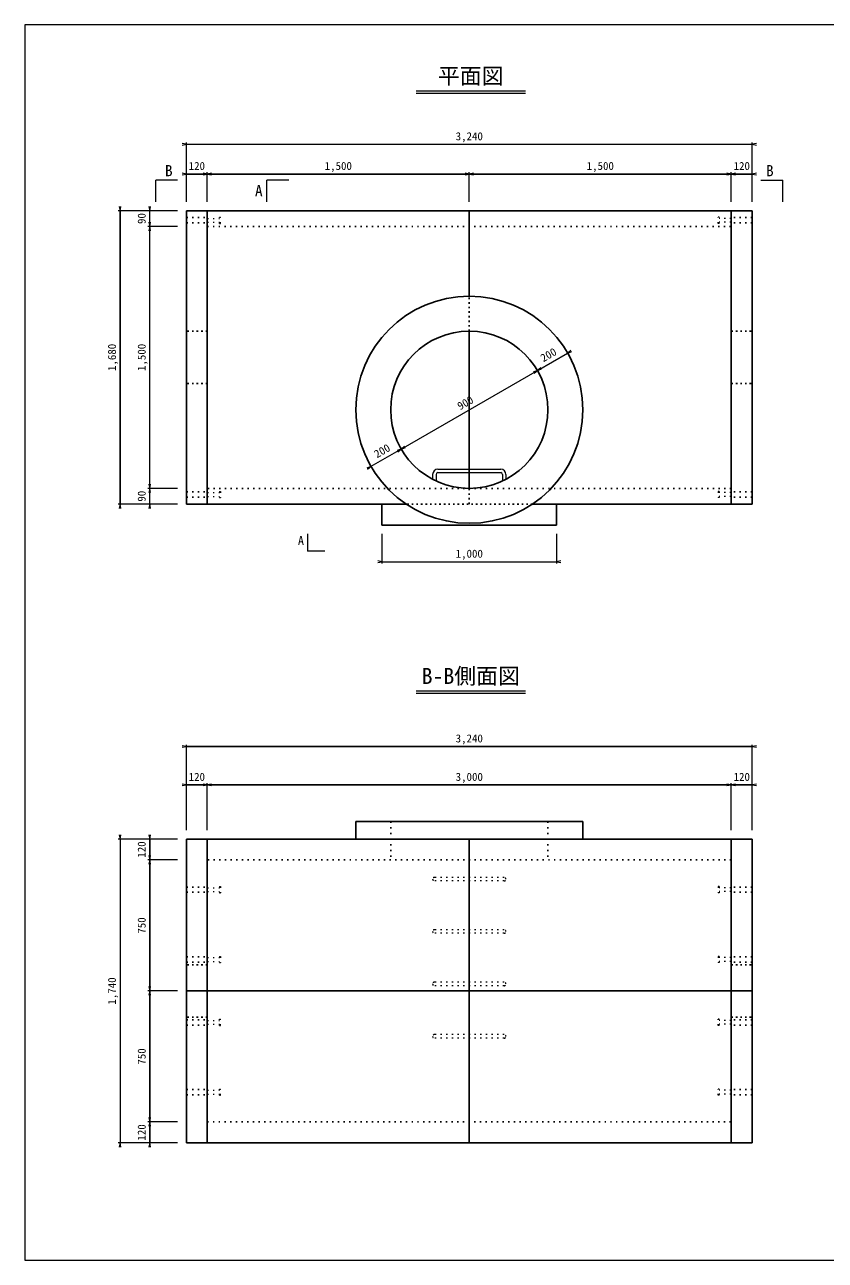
# Model space of a CAD drawing. Units: millimetres at full size. Extents: x -4900 to 5056, y -3538 to 3538.
# Drawn here: x -4900 to -316, y -3538 to 3538 of the extents above; entities that cross this region are included whole.
import ezdxf
from ezdxf.enums import TextEntityAlignment as Align

# ---------------------------------------------------------------- set-up
doc = ezdxf.new("R2010")
doc.units = ezdxf.units.MM
doc.header["$LTSCALE"] = 25
doc.linetypes.add('USER2', pattern=[1.05, 0.35, -0.7])
doc.linetypes.add('USER5', pattern=[1.3, 0.3, -1])
for name, color, linetype, lineweight in [('0-1_ﾚｲﾔ2', 5, 'Continuous', 25), ('0-3_ﾚｲﾔ4', 6, 'USER5', 13), ('0-C_ﾚｲﾔ13', 3, 'Continuous', 13), ('0-E_寸法', 3, 'Continuous', 13)]:
    doc.layers.add(name, color=color, linetype=linetype, lineweight=lineweight)
doc.styles.add('ＭＳ ゴシック', font='')
doc.styles.get('ＭＳ ゴシック').set_extended_font_data('MS Gothic')

# ---------------------------------------------------------------- blocks, each defined once
blk = doc.blocks.new('open_arrow')
at = {"color": 0, "linetype": 'Continuous', "lineweight": -2}
blk.add_lwpolyline([(7.5, 1.25), (0, 0), (7.5, -1.25)], dxfattribs=at)

msp = doc.modelspace()

# ---------------------------------------------------------------- linework, layer by layer
at = {"layer": '0-1_ﾚｲﾔ2'}
for p, q in [((-3974.41, 792.66), (-3974.41, 2472.66)), ((-3974.41, 2472.66), (-734.41, 2472.66)), ((-3854.41, 792.66), (-3854.41, 2472.66)), ((-2354.41, 1982.66), (-2354.41, 2472.66)), ((-854.41, 2472.66), (-854.41, 792.66)), ((-734.41, 2472.66), (-734.41, 792.66)), ((-2354.41, 1782.66), (-2354.41, 882.66)), ((-2716.21, 792.66), (-3974.41, 792.66)), ((-2854.41, 672.66), (-2854.41, 792.66)), ((-734.41, 792.66), (-1992.61, 792.66)), ((-1854.41, 672.66), (-1854.41, 792.66)), ((-2854.41, 672.66), (-1854.41, 672.66)), ((-1704.41, -1025.25), (-3004.41, -1025.25)), ((-3004.41, -1025.25), (-3004.41, -1125.25)), ((-1704.41, -1025.25), (-1704.41, -1125.25)), ((-3974.41, -1125.25), (-3974.41, -2865.25)), ((-734.41, -1125.25), (-3974.41, -1125.25)), ((-3854.41, -1125.25), (-3854.41, -2865.25)), ((-2354.41, -1125.25), (-2354.41, -2865.25)), ((-854.41, -2865.25), (-854.41, -1125.25)), ((-734.41, -2865.25), (-734.41, -1125.25)), ((-734.41, -1995.25), (-3974.41, -1995.25)), ((-3974.41, -2865.25), (-734.41, -2865.25))]:
    msp.add_line(p, q, dxfattribs=at)
at = {"layer": '0-1_ﾚｲﾔ2', "linetype": 'USER5'}
for p, q in [((-3974.41, 2432.66), (-3854.41, 2432.66)), ((-734.41, 2432.66), (-854.41, 2432.66)), ((-3974.41, 2402.66), (-3854.41, 2402.66)), ((-3854.41, 2382.66), (-854.41, 2382.66)), ((-734.41, 2402.66), (-854.41, 2402.66)), ((-3974.41, 862.66), (-3854.41, 862.66)), ((-854.41, 882.66), (-3854.41, 882.66)), ((-734.41, 862.66), (-854.41, 862.66)), ((-3974.41, 832.66), (-3854.41, 832.66)), ((-734.41, 832.66), (-854.41, 832.66)), ((-2804.41, -1025.25), (-2804.41, -1245.25)), ((-1904.41, -1025.25), (-1904.41, -1245.25)), ((-854.41, -1245.25), (-3854.41, -1245.25)), ((-3974.41, -1400.25), (-3854.41, -1400.25)), ((-734.41, -1400.25), (-854.41, -1400.25)), ((-3974.41, -1430.25), (-3854.41, -1430.25)), ((-734.41, -1430.25), (-854.41, -1430.25)), ((-3974.41, -1800.25), (-3854.41, -1800.25)), ((-3974.41, -1830.25), (-3854.41, -1830.25)), ((-734.41, -1800.25), (-854.41, -1800.25)), ((-734.41, -1830.25), (-854.41, -1830.25)), ((-3974.41, -2160.25), (-3854.41, -2160.25)), ((-3974.41, -2190.25), (-3854.41, -2190.25)), ((-734.41, -2160.25), (-854.41, -2160.25)), ((-734.41, -2190.25), (-854.41, -2190.25)), ((-3974.41, -2560.25), (-3854.41, -2560.25)), ((-3974.41, -2590.25), (-3854.41, -2590.25)), ((-734.41, -2560.25), (-854.41, -2560.25)), ((-734.41, -2590.25), (-854.41, -2590.25)), ((-3854.41, -2745.25), (-854.41, -2745.25))]:
    msp.add_line(p, q, dxfattribs=at)
at = {"layer": '0-1_ﾚｲﾔ2', "linetype": 'USER2'}
for p, q in [((-2354.4, 1782.66), (-2354.39, 1982.66)), ((-3854.41, 1782.66), (-3974.41, 1782.66)), ((-854.41, 1782.66), (-734.41, 1782.66)), ((-3854.41, 1482.66), (-3974.41, 1482.66)), ((-854.41, 1482.66), (-734.41, 1482.66)), ((-2354.41, 792.66), (-2354.41, 882.66)), ((-1992.61, 792.66), (-2716.21, 792.66)), ((-3854.41, -1845.25), (-3974.41, -1845.25)), ((-854.41, -1845.25), (-734.41, -1845.25)), ((-3854.41, -2145.25), (-3974.41, -2145.25)), ((-854.41, -2145.25), (-734.41, -2145.25))]:
    msp.add_line(p, q, dxfattribs=at)
at = {"layer": '0-1_ﾚｲﾔ2'}
for radius in [650, 450]:
    msp.add_circle((-2354.41, 1332.66), radius, dxfattribs=at)
at = {"layer": '0-3_ﾚｲﾔ4'}
for p, q in [((-3854.41, 2428.66), (-3784.41, 2428.66)), ((-3854.41, 2406.66), (-3784.41, 2406.66)), ((-3784.41, 2400.16), (-3784.41, 2435.16)), ((-3784.41, 2435.16), (-3779.41, 2435.16)), ((-3779.41, 2400.16), (-3779.41, 2435.16)), ((-929.41, 2400.16), (-929.41, 2435.16)), ((-924.41, 2435.16), (-929.41, 2435.16)), ((-924.41, 2400.16), (-924.41, 2435.16)), ((-854.41, 2428.66), (-924.41, 2428.66)), ((-854.41, 2406.66), (-924.41, 2406.66)), ((-3784.41, 2400.16), (-3779.41, 2400.16)), ((-924.41, 2400.16), (-929.41, 2400.16)), ((-3854.41, 858.66), (-3784.41, 858.66)), ((-3784.41, 865.16), (-3784.41, 830.16)), ((-3784.41, 865.16), (-3779.41, 865.16)), ((-3779.41, 865.16), (-3779.41, 830.16)), ((-929.41, 865.16), (-929.41, 830.16)), ((-924.41, 865.16), (-929.41, 865.16)), ((-924.41, 865.16), (-924.41, 830.16)), ((-854.41, 858.66), (-924.41, 858.66)), ((-3854.41, 836.66), (-3784.41, 836.66)), ((-3784.41, 830.16), (-3779.41, 830.16)), ((-924.41, 830.16), (-929.41, 830.16)), ((-854.41, 836.66), (-924.41, 836.66)), ((-3854.41, -1404.25), (-3784.41, -1404.25)), ((-3784.41, -1397.75), (-3784.41, -1432.75)), ((-3784.41, -1397.75), (-3779.41, -1397.75)), ((-3779.41, -1397.75), (-3779.41, -1432.75)), ((-2154.41, -1345.25), (-2554.41, -1345.25)), ((-2154.41, -1365.25), (-2554.41, -1365.25)), ((-929.41, -1397.75), (-929.41, -1432.75)), ((-924.41, -1397.75), (-929.41, -1397.75)), ((-924.41, -1397.75), (-924.41, -1432.75)), ((-854.41, -1404.25), (-924.41, -1404.25)), ((-3854.41, -1426.25), (-3784.41, -1426.25)), ((-3784.41, -1432.75), (-3779.41, -1432.75)), ((-924.41, -1432.75), (-929.41, -1432.75)), ((-854.41, -1426.25), (-924.41, -1426.25)), ((-2154.41, -1645.25), (-2554.41, -1645.25)), ((-2154.41, -1665.25), (-2554.41, -1665.25)), ((-3854.41, -1804.25), (-3784.41, -1804.25)), ((-3854.41, -1826.25), (-3784.41, -1826.25)), ((-3784.41, -1797.75), (-3784.41, -1832.75)), ((-3784.41, -1797.75), (-3779.41, -1797.75)), ((-3784.41, -1832.75), (-3779.41, -1832.75)), ((-3779.41, -1797.75), (-3779.41, -1832.75)), ((-929.41, -1797.75), (-929.41, -1832.75)), ((-924.41, -1797.75), (-929.41, -1797.75)), ((-924.41, -1832.75), (-929.41, -1832.75)), ((-924.41, -1797.75), (-924.41, -1832.75)), ((-854.41, -1804.25), (-924.41, -1804.25)), ((-854.41, -1826.25), (-924.41, -1826.25)), ((-2154.41, -1945.25), (-2554.41, -1945.25)), ((-2154.41, -1965.25), (-2554.41, -1965.25)), ((-3854.41, -2164.25), (-3784.41, -2164.25)), ((-3854.41, -2186.25), (-3784.41, -2186.25)), ((-3784.41, -2192.75), (-3784.41, -2157.75)), ((-3784.41, -2157.75), (-3779.41, -2157.75)), ((-3784.41, -2192.75), (-3779.41, -2192.75)), ((-3779.41, -2192.75), (-3779.41, -2157.75)), ((-929.41, -2192.75), (-929.41, -2157.75)), ((-924.41, -2157.75), (-929.41, -2157.75)), ((-924.41, -2192.75), (-929.41, -2192.75)), ((-924.41, -2192.75), (-924.41, -2157.75)), ((-854.41, -2164.25), (-924.41, -2164.25)), ((-854.41, -2186.25), (-924.41, -2186.25)), ((-2154.41, -2245.25), (-2554.41, -2245.25)), ((-2154.41, -2265.25), (-2554.41, -2265.25)), ((-3854.41, -2564.25), (-3784.41, -2564.25)), ((-3854.41, -2586.25), (-3784.41, -2586.25)), ((-3784.41, -2592.75), (-3784.41, -2557.75)), ((-3784.41, -2557.75), (-3779.41, -2557.75)), ((-3784.41, -2592.75), (-3779.41, -2592.75)), ((-3779.41, -2592.75), (-3779.41, -2557.75)), ((-929.41, -2592.75), (-929.41, -2557.75)), ((-924.41, -2557.75), (-929.41, -2557.75)), ((-924.41, -2592.75), (-929.41, -2592.75)), ((-924.41, -2592.75), (-924.41, -2557.75)), ((-854.41, -2564.25), (-924.41, -2564.25)), ((-854.41, -2586.25), (-924.41, -2586.25))]:
    msp.add_line(p, q, dxfattribs=at)
at = {"layer": '0-3_ﾚｲﾔ4', "linetype": 'Continuous'}
for p, q in [((-2534.41, 992.66), (-2174.41, 992.66)), ((-2564.41, 962.66), (-2564.41, 934.66)), ((-2544.41, 962.66), (-2544.41, 924.74)), ((-2534.41, 972.66), (-2174.41, 972.66)), ((-2164.41, 962.66), (-2164.41, 924.74)), ((-2144.41, 962.66), (-2144.41, 934.66))]:
    msp.add_line(p, q, dxfattribs=at)
for centre, radius, start, end in [((-2534.41, 962.66), 30, 90, 180), ((-2174.41, 962.66), 30, 0, 90), ((-2534.41, 962.66), 10, 90, 180), ((-2174.41, 962.66), 10, 0, 90)]:
    msp.add_arc(centre, radius, start, end, dxfattribs=at)
at = {"layer": '0-3_ﾚｲﾔ4'}
for centre, start, end in [((-2554.41, -1355.25), 90, 180), ((-2554.41, -1355.25), 180, 270), ((-2154.41, -1355.25), 0, 90), ((-2154.41, -1355.25), 270, 0), ((-2554.41, -1655.25), 90, 180), ((-2554.41, -1655.25), 180, 270), ((-2154.41, -1655.25), 0, 90), ((-2154.41, -1655.25), 270, 0), ((-2554.41, -1955.25), 90, 180), ((-2554.41, -1955.25), 180, 270), ((-2154.41, -1955.25), 0, 90), ((-2154.41, -1955.25), 270, 0), ((-2554.41, -2255.25), 90, 180), ((-2554.41, -2255.25), 180, 270), ((-2154.41, -2255.25), 0, 90), ((-2154.41, -2255.25), 270, 0)]:
    msp.add_arc(centre, 10, start, end, dxfattribs=at)
at = {"layer": '0-C_ﾚｲﾔ13'}
for p, q in [((-2658.55, 3157.96), (-2033.55, 3157.96)), ((-2658.55, 3145.46), (-2033.55, 3145.46)), ((-3974.41, 2522.66), (-3974.41, 2862.66)), ((-3974.41, 2852.66), (-734.41, 2852.66)), ((-734.41, 2522.66), (-734.41, 2862.66)), ((-3854.41, 2522.66), (-3854.41, 2692.66)), ((-2354.41, 2522.66), (-2354.41, 2692.66)), ((-854.41, 2522.66), (-854.41, 2692.66)), ((-4024.41, 2647.66), (-4149.41, 2647.66)), ((-3974.41, 2682.66), (-734.41, 2682.66)), ((-3512.99, 2522.66), (-3512.99, 2647.66)), ((-684.41, 2647.66), (-559.41, 2647.66)), ((-4024.41, 2472.66), (-4364.41, 2472.66)), ((-4354.41, 792.66), (-4354.41, 2472.66)), ((-4184.41, 792.66), (-4184.41, 2472.66)), ((-4024.41, 2382.66), (-4194.41, 2382.66)), ((-4024.41, 882.66), (-4194.41, 882.66)), ((-4024.41, 792.66), (-4364.41, 792.66)), ((-3281.01, 622.66), (-3281.01, 522.66)), ((-2854.41, 622.66), (-2854.41, 452.66)), ((-1854.41, 622.66), (-1854.41, 452.66)), ((-2854.41, 462.66), (-1854.41, 462.66)), ((-2658.55, -277.39), (-2033.55, -277.39)), ((-2658.55, -289.89), (-2033.55, -289.89)), ((-3974.41, -1075.25), (-3974.41, -585.25)), ((-734.41, -595.25), (-3974.41, -595.25)), ((-734.41, -1075.25), (-734.41, -585.25)), ((-734.41, -815.25), (-3974.41, -815.25)), ((-3854.41, -1075.25), (-3854.41, -805.25)), ((-854.41, -1075.25), (-854.41, -805.25)), ((-4024.41, -1125.25), (-4364.41, -1125.25)), ((-4354.41, -1125.25), (-4354.41, -2865.25)), ((-4184.41, -1125.25), (-4184.41, -2865.25)), ((-4024.41, -1245.25), (-4194.41, -1245.25)), ((-4024.41, -1995.25), (-4194.41, -1995.25)), ((-4024.41, -2745.25), (-4194.41, -2745.25)), ((-4024.41, -2865.25), (-4364.41, -2865.25))]:
    msp.add_line(p, q, dxfattribs=at)
msp.add_lwpolyline([(5050, 3537.5), (-4900, 3537.5), (-4900, -3537.5), (5050, -3537.5)], close=True, dxfattribs=at)
at = {"layer": '0-E_寸法'}
for p, q in [((-3974.41, 2852.66), (-734.41, 2852.66)), ((-4149.41, 2522.66), (-4149.41, 2647.66)), ((-3854.41, 2682.66), (-3974.41, 2682.66)), ((-2354.41, 2682.66), (-3854.41, 2682.66)), ((-3387.99, 2647.66), (-3512.99, 2647.66)), ((-854.41, 2682.66), (-2354.41, 2682.66)), ((-734.41, 2682.66), (-854.41, 2682.66)), ((-559.41, 2522.66), (-559.41, 2647.66)), ((-4354.41, 2472.66), (-4354.41, 792.66)), ((-4184.41, 2382.66), (-4184.41, 2472.66)), ((-4184.41, 882.66), (-4184.41, 2382.66)), ((-1964.7, 1557.66), (-1791.49, 1657.66)), ((-2744.12, 1107.66), (-1964.7, 1557.66)), ((-2744.12, 1107.66), (-2917.33, 1007.66)), ((-4184.41, 792.66), (-4184.41, 882.66)), ((-3181.01, 522.66), (-3281.01, 522.66)), ((-2854.41, 462.66), (-1854.41, 462.66)), ((-3974.41, -595.25), (-734.41, -595.25)), ((-3974.41, -815.25), (-3854.41, -815.25)), ((-3854.41, -815.25), (-854.41, -815.25)), ((-854.41, -815.25), (-734.41, -815.25)), ((-4354.41, -1125.25), (-4354.41, -2865.25)), ((-4184.41, -1245.25), (-4184.41, -1125.25)), ((-4184.41, -1995.25), (-4184.41, -1245.25)), ((-4184.41, -2745.25), (-4184.41, -1995.25)), ((-4184.41, -2865.25), (-4184.41, -2745.25))]:
    msp.add_line(p, q, dxfattribs=at)

# ---------------------------------------------------------------- block references
at = {"layer": '0-E_寸法', "xscale": 3.29, "yscale": 3.29}
for p, rotation in [((-3974.41, 2852.66), 180), ((-3974.41, 2682.66), 180), ((-3854.41, 2682.66), 180), ((-2354.41, 2682.66), 180), ((-854.41, 2682.66), 180), ((-4354.41, 2472.66), 90), ((-4184.41, 2472.66), 90), ((-4184.41, 2382.66), 90), ((-4184.41, 2382.66), 270), ((-1791.49, 1657.66), 30), ((-1964.7, 1557.66), 210), ((-1964.7, 1557.66), 30), ((-2744.12, 1107.66), 210), ((-2744.12, 1107.66), 30), ((-2917.33, 1007.66), 210), ((-4184.41, 882.66), 90), ((-4184.41, 882.66), 270), ((-4354.41, 792.66), 270), ((-4184.41, 792.66), 270), ((-2854.41, 462.66), 180), ((-3974.41, -595.25), 180), ((-3974.41, -815.25), 180), ((-3854.41, -815.25), 180), ((-854.41, -815.25), 180), ((-4354.41, -1125.25), 90), ((-4184.41, -1125.25), 90), ((-4184.41, -1245.25), 90), ((-4184.41, -1245.25), 270), ((-4184.41, -1995.25), 90), ((-4184.41, -1995.25), 270), ((-4184.41, -2745.25), 90), ((-4184.41, -2745.25), 270), ((-4354.41, -2865.25), 270), ((-4184.41, -2865.25), 270)]:
    msp.add_blockref('open_arrow', p, dxfattribs=dict(at, rotation=rotation))
for p in [(-734.41, 2852.66), (-3854.41, 2682.66), (-2354.41, 2682.66), (-854.41, 2682.66), (-734.41, 2682.66), (-1854.41, 462.66), (-734.41, -595.25), (-3854.41, -815.25), (-854.41, -815.25), (-734.41, -815.25)]:
    msp.add_blockref('open_arrow', p, dxfattribs=at)

# ---------------------------------------------------------------- texts
at = {"layer": '0-C_ﾚｲﾔ13', "style": 'ＭＳ ゴシック'}
for s, height, p in [('平面図', 91.64, (-2533.55, 3170.46)), ('B', 64.15, (-4096.94, 2650.47)), ('B', 64.15, (-655.63, 2650.47)), ('A', 64.15, (-3581.56, 2535.71)), ('A', 51.32, (-3335.87, 542.22)), ('B-B側面図', 91.64, (-2627.3, -264.89))]:
    msp.add_text(s, height=height, dxfattribs=at).set_placement(p, align=Align.BOTTOM_LEFT)
at = {"layer": '0-E_寸法', "style": 'ＭＳ ゴシック'}
for s, p in [('3,240', (-2432.54, 2862.03)), ('120', (-3961.29, 2692.03)), ('1,500', (-3182.54, 2692.03)), ('1,500', (-1682.54, 2692.03)), ('120', (-841.29, 2692.03)), ('1,000', (-2432.54, 472.03)), ('3,240', (-2432.54, -585.87)), ('120', (-3961.29, -805.87)), ('3,000', (-2432.54, -805.87)), ('120', (-841.29, -805.87))]:
    msp.add_text(s, height=45.82, dxfattribs=at).set_placement(p, align=Align.BOTTOM_LEFT)
for s, rotation, p in [('90', 90, (-4193.79, 2396.41)), ('1,680', 90, (-4363.79, 1554.53)), ('1,500', 90, (-4193.79, 1554.53)), ('200', 30, (-1923.38, 1592.34)), ('900', 30, (-2399.69, 1317.34)), ('200', 30, (-2876.01, 1042.34)), ('90', 90, (-4193.79, 806.41)), ('120', 90, (-4193.79, -1232.12)), ('750', 90, (-4193.79, -1667.12)), ('1,740', 90, (-4363.79, -2073.37)), ('750', 90, (-4193.79, -2417.12)), ('120', 90, (-4193.79, -2852.12))]:
    msp.add_text(s, height=45.82, rotation=rotation, dxfattribs=at).set_placement(p, align=Align.BOTTOM_LEFT)

doc.saveas('drawing.dxf')
